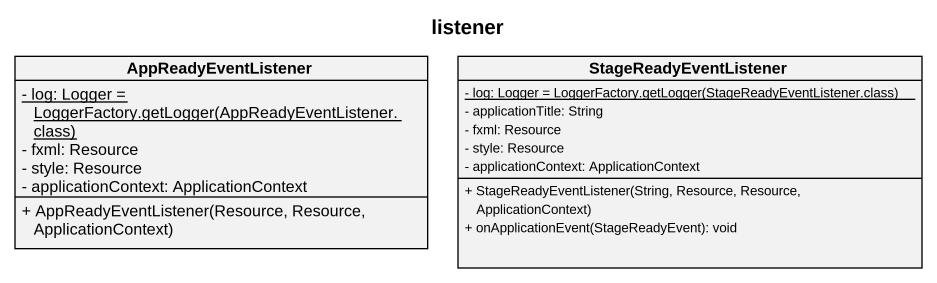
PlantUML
@startuml
title listener
hide circle
hide empty members
skinparam classAttributeIconSize 0
class AppReadyEventListener {
  {static} {field} - log: Logger = LoggerFactory.getLogger(AppReadyEventListener.class)
  - fxml: Resource
  - style: Resource
  - applicationContext: ApplicationContext
  + AppReadyEventListener(Resource, Resource, ApplicationContext)
}
class StageReadyEventListener {
  {static} {field} - log: Logger = LoggerFactory.getLogger(StageReadyEventListener.class)
  - applicationTitle: String
  - fxml: Resource
  - style: Resource
  - applicationContext: ApplicationContext
  + StageReadyEventListener(String, Resource, Resource, ApplicationContext)
  + onApplicationEvent(StageReadyEvent): void
}
@enduml
